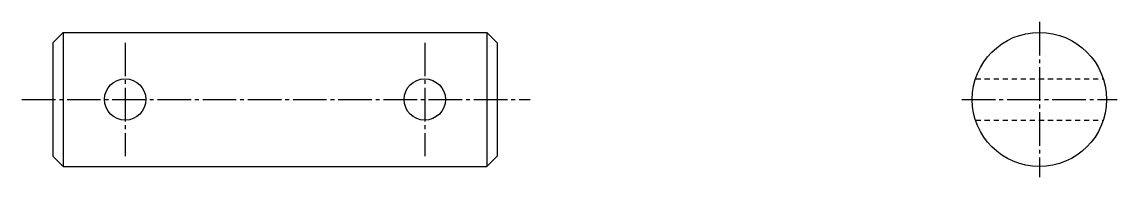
# Model space of a CAD drawing. Extents: x 21 to 355, y 20 to 200.
# Drawn here: x 248.8 to 354.8, y 185 to 200 of the extents above; entities outside this region: 2.
import ezdxf

# ---------------------------------------------------------------- set-up
doc = ezdxf.new("R2010")
doc.units = 0
doc.header["$LTSCALE"] = 0.25
doc.linetypes.add('CENTER', pattern=[17.5, 13, -1.5, 1.5, -1.5])
doc.linetypes.add('DASHED', pattern=[3.5, 2, -1.5])
doc.layers.get('0').update_dxf_attribs({"linetype": 'CONTINUOUS'})
doc.layers.add('CENTER', color=1, linetype='CENTER')

msp = doc.modelspace()

# ---------------------------------------------------------------- linework, layer by layer
for p, q in [((251.8, 197.98), (252.8, 198.98)), ((252.8, 198.98), (293.8, 198.98)), ((252.8, 198.98), (252.8, 185.98)), ((263.05, 198.98), (263.05, 198.98)), ((273.3, 198.98), (273.3, 198.98)), ((293.8, 198.98), (293.8, 185.98)), ((293.8, 198.98), (294.8, 197.98)), ((251.8, 197.98), (251.8, 186.98)), ((294.8, 197.98), (294.8, 186.98)), ((251.8, 186.98), (252.8, 185.98)), ((293.8, 185.98), (294.8, 186.98)), ((252.8, 185.98), (293.8, 185.98))]:
    msp.add_line(p, q)
at = {"color": 3, "linetype": 'DASHED'}
for p, q in [((341.12, 194.48), (353.49, 194.48)), ((341.12, 190.48), (353.49, 190.48))]:
    msp.add_line(p, q, dxfattribs=at)
for centre, radius in [((347.3, 192.48), 6.5), ((258.8, 192.48), 2), ((287.8, 192.48), 2)]:
    msp.add_circle(centre, radius)
at = {"layer": 'CENTER', "color": 1, "linetype": 'CENTER'}
for p, q in [((347.3, 199.99), (347.3, 184.96)), ((258.8, 197.98), (258.8, 186.98)), ((287.8, 197.98), (287.8, 186.98)), ((248.8, 192.48), (297.99, 192.48)), ((339.79, 192.48), (354.82, 192.48))]:
    msp.add_line(p, q, dxfattribs=at)

# ---------------------------------------------------------------- texts
for s, p in [('CLGN 13-25', (20, 50)), ('CLGN13', (20, 20))]:
    msp.add_text(s, height=8).set_placement(p)

doc.saveas('drawing.dxf')
